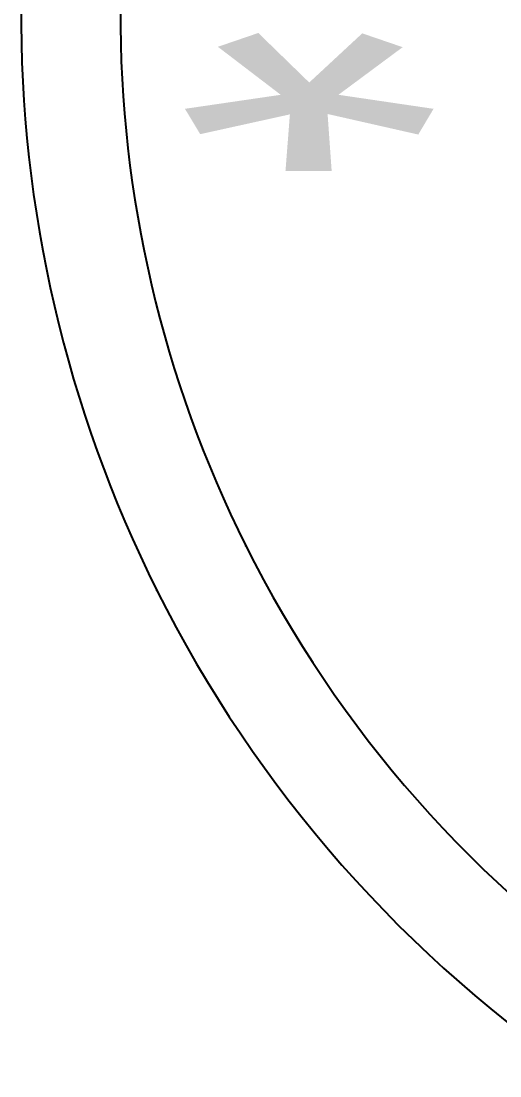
# Model space of a CAD drawing. Extents: x 180421 to 182279, y 668879 to 669787.
# Drawn here: x 180568.67 to 180574.27, y 669602.33 to 669614.68 of the extents above; entities that cross this region are included whole.
import ezdxf
from ezdxf.enums import TextEntityAlignment as Align

# ---------------------------------------------------------------- set-up
doc = ezdxf.new("R2010")
doc.units = 0
doc.header["$LTSCALE"] = 2.5
doc.header["$MEASUREMENT"] = 0
doc.layers.get('0').update_dxf_attribs({"linetype": 'CONTINUOUS'})
doc.layers.add('KOTERET', color=1, linetype='CONTINUOUS')
doc.styles.get("Standard").update_dxf_attribs({"font": 'heb.shx', "height": 0.5})

# ---------------------------------------------------------------- blocks, each defined once
blk = doc.blocks.new('elipsa')
at = {"layer": 'KOTERET', "color": 1, "linetype": 'Continuous'}
for points in [[(20.368, 15.482, 0.06433), (7.627, 18.997, 0.055067), (-3.695, 19.335, 0.081051), (-17.07, 16.585, 0.05642), (-25.541, 12.204, 0.170965), (-32.054, 4.609, 0.076819), (-33.047, 0.117, 0.118306), (-31.458, -6.729, 0.129737), (-26.38, -12.498, 0.070189), (-16.442, -17.734, 0.047922), (-8.989, -19.629, 0.049022), (1.678, -20.394, 0.072792), (17.281, -17.691, 0.1248), (27.531, -12.086, 0.103709), (33.163, -4.121, 0.036886), (33.574, -2.374, 0.106536), (33.289, 2.751, 0.106243), (28.222, 10.489, 0.106919), (20.368, 15.482)], [(-8.799, -18.483, 0.049045), (1.647, -19.233, 0.072972), (16.953, -16.573, 0.125195), (26.739, -11.236, 0.103069), (32.075, -3.715, 0.035565), (32.429, -2.19, 0.105225), (32.186, 2.392, 0.105504), (27.409, 9.665, 0.107235), (19.946, 14.405, 0.064474), (7.463, 17.846, 0.055181), (-3.626, 18.179, 0.081162), (-16.653, 15.503, 0.05669), (-24.929, 11.217, 0.171614), (-30.972, 4.192, 0.076301), (-31.885, 0.075, 0.117637), (-30.418, -6.206, 0.130118), (-25.715, -11.542, 0.070334), (-16.046, -16.641, 0.047983), (-8.799, -18.483)]]:
    blk.add_lwpolyline(points, format="xyb", dxfattribs=at)
at = {"layer": 'KOTERET', "color": 1}
for p in [(-30.418, -6.206), (-31.458, -6.729)]:
    blk.add_point(p, dxfattribs=at)
at = {"layer": 'KOTERET', "color": 1, "width": 1.5}
blk.add_text('*', height=3.167, rotation=180, dxfattribs=at).set_placement((-28.09, 1.347), (-31.257, 1.347), align=Align.FIT)

msp = doc.modelspace()

# ---------------------------------------------------------------- block references
msp.add_blockref('elipsa', (180601.713, 669614.745))

doc.saveas('drawing.dxf')
